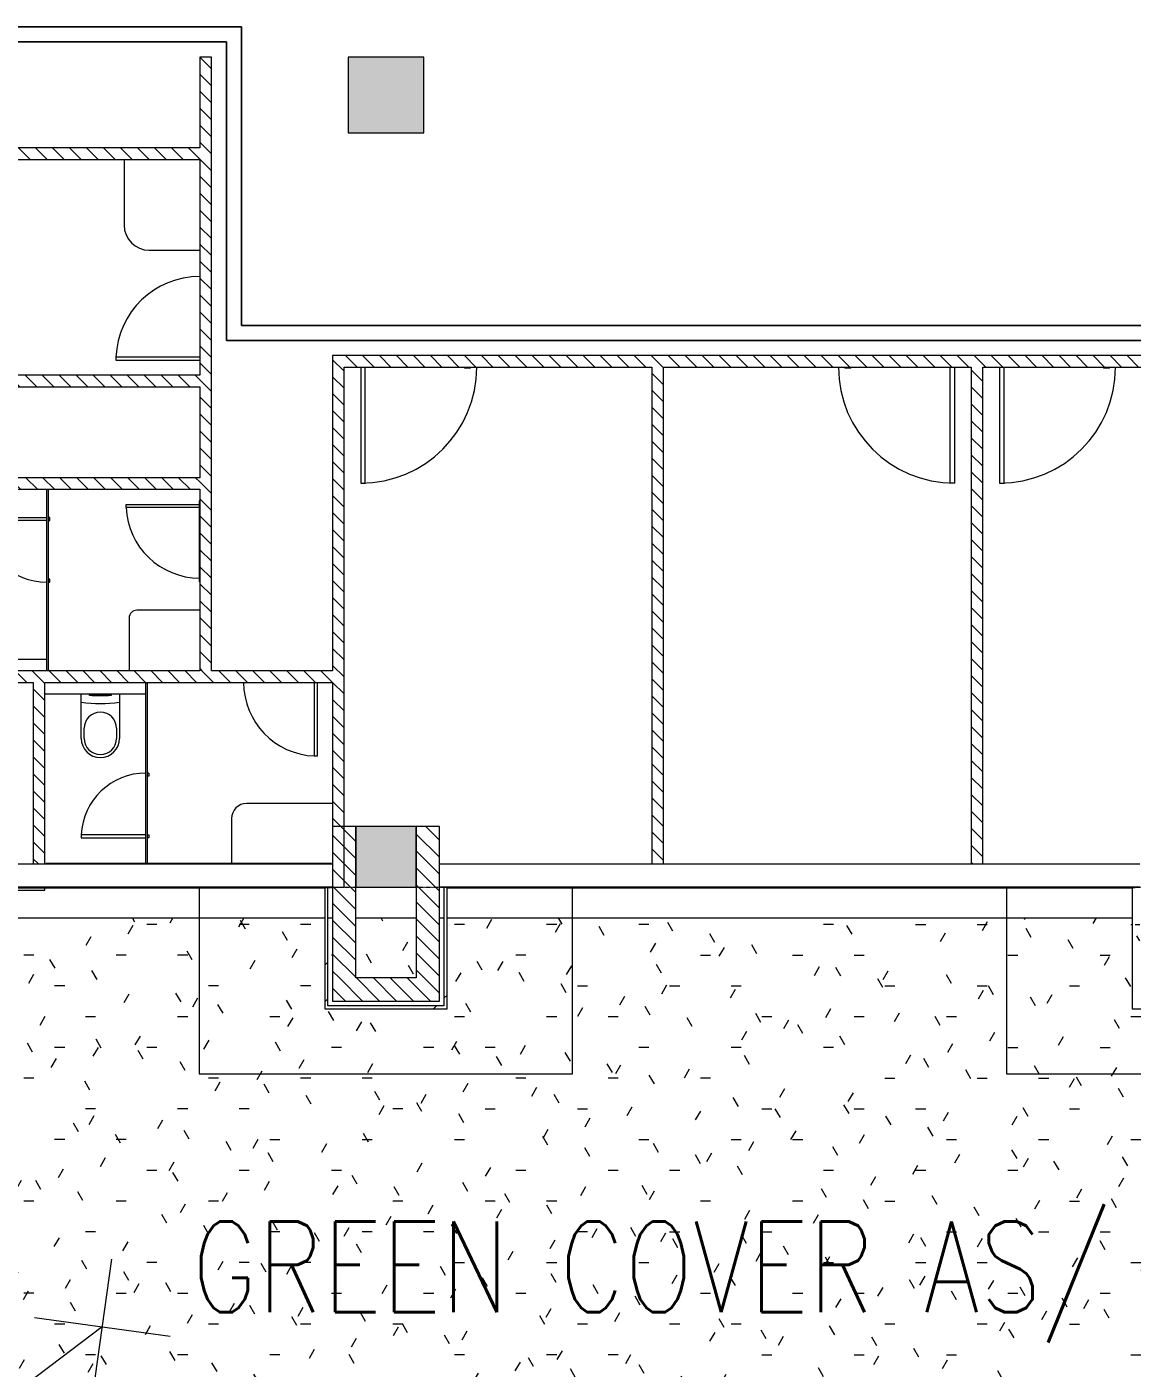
# Model space of a CAD drawing. Header units: millimetres. Extents: x -106145 to 154907, y -84585 to 152038.
# Drawn here: x 37830 to 48784, y -19034 to -5735 of the extents above; entities that cross this region are included whole.
import ezdxf

# ---------------------------------------------------------------- set-up
doc = ezdxf.new("R2010")
doc.units = ezdxf.units.MM
doc.linetypes.add('Cut Out Line _2_', pattern=[2, 1, -1])
for name, color, linetype, lineweight in [('A-ANNO-DIMS', 7, 'Continuous', 9), ('A-ANNO-DIMS-300', 7, 'Continuous', 9), ('A-DETL-MBND', 7, 'Continuous', 5), ('A-DOOR', 7, 'Continuous', 5), ('A-DOOR-FRAM', 7, 'Continuous', 9), ('A-FLOR', 7, 'Continuous', 5), ('A-FLOR-PATT', 7, 'Continuous', 5), ('A-WALL', 7, 'Continuous', 5), ('A-WALL-PATT', 7, 'Continuous', 5), ('G-ANNO-TEXT', 7, 'Continuous', 9), ('P-SANR-FIXT', 7, 'Continuous', 5), ('S-COLS', 7, 'Continuous', 5)]:
    doc.layers.add(name, color=color, linetype=linetype, lineweight=lineweight)
doc.layers.add('A-DETL', color=7, linetype='Continuous', lineweight=5, true_color=0x00a600)
doc.styles.add('RomanS', font='romans__.ttf', dxfattribs={"width": 0.8, "height": 1200})
doc.styles.add('RomanS_1', font='romans__.ttf', dxfattribs={"width": 0.8, "height": 900})
doc.dimstyles.new('Arrow_-_4_RomanS_1', dxfattribs={"dimscale": 304.8, "dimtxt": 1219.023462, "dimasz": 1.230315, "dimexe": 2.362205, "dimexo": 0, "dimgap": 1.722441, "dimtad": 1, "dimjust": 3, "dimdec": 0, "dimzin": 0, "dimdsep": 46, "dimtxsty": 'RomanS', "dimblk1": 'OPEN30', "dimblk2": 'OPEN30', "dimsah": 1, "dimcen": 0.09, "dimazin": 0, "dimtfac": 1, "dimtdec": 4, "dimtix": 1, "dimtmove": 0, "dimatfit": 2, "dimfxl": 1, "dimtvp": 1, "dimtolj": 1, "dimtzin": 0, "dimarcsym": 2})
pattern_1 = [(315, (0, 0), (84.18955, 84.18955), [])]
pattern_2 = [(45, (0, 0), (-754.342, 754.342), []), (45, (0, 1143), (-754.342, 754.342), [])]

# ---------------------------------------------------------------- blocks, each defined once
blk = doc.blocks.new('M_Concrete-Rectangular-Column - 750 x 750-3585654-Site Plan -MAIN')
at = {"layer": 'S-COLS', "true_color": 0xeaeaea}
blk.add_hatch(color=254, dxfattribs=at).paths.add_polyline_path([(-375, 375), (-375, -375), (375, -375), (375, 375), (-130, 375)], flags=0)
at = {"layer": 'S-COLS', "color": 254, "true_color": 0xdddddd}
for p, q in [((375, 375), (-375, 375)), ((-375, 375), (-375, -375)), ((375, -375), (375, 375)), ((-375, -375), (375, -375))]:
    blk.add_line(p, q, dxfattribs=at)
blk = doc.blocks.new('DC_SglFl-W-Int - D _0_9-5266773-Site Plan -MAIN')
at = {"layer": 'A-DOOR', "color": 254, "lineweight": 9, "true_color": 0xdddddd}
for p, q in [((385, -57.5), (385, -887.5)), ((415, -887.5), (415, -57.5)), ((385, -887.5), (415, -887.5))]:
    blk.add_line(p, q, dxfattribs=at)
at = {"layer": 'A-DOOR', "color": 254, "true_color": 0xdddddd}
blk.add_arc((415, -57.5), 830.5, 180.00991, 267.92997, dxfattribs=at)
blk = doc.blocks.new('DC_SglFl-W-Int - D_0_8-5260952-Site Plan -MAIN')
at = {"layer": 'A-DOOR', "color": 254, "lineweight": 9, "true_color": 0xdddddd}
for p, q in [((335, 57.5), (335, 787.5)), ((335, 787.5), (365, 787.5)), ((365, 787.5), (365, 57.5))]:
    blk.add_line(p, q, dxfattribs=at)
at = {"layer": 'A-DOOR', "color": 254, "true_color": 0xdddddd}
blk.add_arc((365, 57.5), 730.6, 92.3533, 179.98438, dxfattribs=at)
blk = doc.blocks.new('DC_SglFl-W-Int - D_0_8-5260755-Site Plan -MAIN')
at = {"layer": 'A-DOOR', "color": 254, "lineweight": 9, "true_color": 0xdddddd}
for p, q in [((335, -57.5), (335, -787.5)), ((365, -787.5), (365, -57.5)), ((335, -787.5), (365, -787.5))]:
    blk.add_line(p, q, dxfattribs=at)
at = {"layer": 'A-DOOR', "color": 254, "true_color": 0xdddddd}
blk.add_arc((365, -57.5), 730.6, 180.01562, 267.6467, dxfattribs=at)
blk = doc.blocks.new('M_Door-Passage-Small Slit Vision Panel_Type B - 1_25_Type B-13938695-Site Plan -MAIN')
at = {"layer": 'A-DOOR', "color": 254, "lineweight": 9, "true_color": 0xdddddd}
for p, q in [((575, 1213.85), (530, 1213.85)), ((530, 1213.85), (530, 63.85)), ((575, 63.85), (575, 1213.85))]:
    blk.add_line(p, q, dxfattribs=at)
at = {"layer": 'A-DOOR', "color": 254, "true_color": 0xdddddd}
for p, q in [((-514.125, 71.85), (-514.125, 63.85)), ((-514.125, 71.85), (-454.125, 71.85)), ((-454.125, 63.85), (-454.125, 71.85))]:
    blk.add_line(p, q, dxfattribs=at)
blk.add_arc((575, 63.85), 1150, 90, 180, dxfattribs=at)
blk = doc.blocks.new('M_Door-Passage-Small Slit Vision Panel_Type B - 1_25_Type B-13938696-Site Plan -MAIN')
at = {"layer": 'A-DOOR', "color": 254, "true_color": 0xdddddd}
for p, q in [((-514.125, -63.85), (-514.125, -71.85)), ((-454.125, -71.85), (-514.125, -71.85)), ((-454.125, -71.85), (-454.125, -63.85))]:
    blk.add_line(p, q, dxfattribs=at)
at = {"layer": 'A-DOOR', "color": 254, "lineweight": 9, "true_color": 0xdddddd}
for p, q in [((530, -1213.85), (530, -63.85)), ((575, -63.85), (575, -1213.85)), ((575, -1213.85), (530, -1213.85))]:
    blk.add_line(p, q, dxfattribs=at)
at = {"layer": 'A-DOOR', "color": 254, "true_color": 0xdddddd}
blk.add_arc((575, -63.85), 1150, 180, 270, dxfattribs=at)
blk = doc.blocks.new('DC_SglFl-W-Int - 0_6 toilet door-5532951-Site Plan -MAIN')
at = {"layer": 'A-DOOR', "color": 254, "lineweight": 9, "true_color": 0xdddddd}
for p, q in [((290, 6), (290, 646)), ((290, 646), (320, 646)), ((320, 646), (320, 6))]:
    blk.add_line(p, q, dxfattribs=at)
at = {"layer": 'A-DOOR', "color": 254, "true_color": 0xdddddd}
for start, end in [(92.6838, 179.9838), (181.0638, 182.6838)]:
    blk.add_arc((320, 6), 641, start, end, dxfattribs=at)
at = {"layer": 'A-DOOR-FRAM', "color": 254, "true_color": 0xdddddd}
for p, q in [((-320, -24), (-320, -6)), ((-320, -24), (-290, -24)), ((-290, -24), (-290, -6)), ((290, -6), (290, -24)), ((290, -24), (320, -24)), ((320, -24), (320, -6))]:
    blk.add_line(p, q, dxfattribs=at)
blk = doc.blocks.new('DC_SglFl-W-Int - 0_6 toilet door-5533261-Site Plan -MAIN')
at = {"layer": 'A-DOOR', "color": 254, "lineweight": 9, "true_color": 0xdddddd}
for p, q in [((290, -6), (290, -646)), ((320, -646), (320, -6)), ((290, -646), (320, -646))]:
    blk.add_line(p, q, dxfattribs=at)
at = {"layer": 'A-DOOR', "color": 254, "true_color": 0xdddddd}
for start, end in [(177.3162, 178.9362), (180.0162, 267.3162)]:
    blk.add_arc((320, -6), 641, start, end, dxfattribs=at)
at = {"layer": 'A-DOOR-FRAM', "color": 254, "true_color": 0xdddddd}
for p, q in [((-320, 24), (-290, 24)), ((-320, 24), (-320, 6)), ((-290, 24), (-290, 6)), ((290, 24), (320, 24)), ((290, 6), (290, 24)), ((320, 24), (320, 6))]:
    blk.add_line(p, q, dxfattribs=at)
blk = doc.blocks.new('22 4000 Toilet - Toto - CW763B w_FV4 - 22 4000 Toilet - Toto - CW763B w_FV4-5779779-Site Plan -MAIN')
at = {"layer": 'P-SANR-FIXT', "color": 254, "true_color": 0xdddddd}
for p, q in [((-190, -440), (-190, 0)), ((190, 0), (190, -440)), ((-160, -440), (-160, -340)), ((160, -340), (160, -440))]:
    blk.add_line(p, q, dxfattribs=at)
for centre, radius, start, end in [((0, 1105), 1200, 260.8891, 279.1109), ((0, -340), 160, 0, 180), ((0, -440), 190, 180, 360), ((0, -440), 160, 180, 0)]:
    blk.add_arc(centre, radius, start, end, dxfattribs=at)
blk = doc.blocks.new('22 4000 Flush Panel - Toto - MB006DNM - 22 4000 Flush Panel - Toto - MB006DNM-5779783-Site Plan -MAIN')
at = {"layer": 'P-SANR-FIXT', "color": 254, "true_color": 0xdddddd}
for p, q in [((-107, -12), (-107, 0)), ((-107, -15), (-107, -12)), ((107, -12), (-107, -12)), ((107, -15), (-107, -15)), ((-82, -15), (82, -15)), ((107, 0), (107, -12)), ((107, -12), (107, -15))]:
    blk.add_line(p, q, dxfattribs=at)
blk = doc.blocks.new('2022_11_09_AB BLOCKFACADE WITH CONTINOUS WINDOW_rvt-1-Site Plan -MAIN')
at = {"layer": 'A-WALL-PATT', "true_color": 0xeaeaea}
h = blk.add_hatch(dxfattribs=at)
h.set_pattern_fill('FP_19', color=254, style=0, pattern_type=2)
h.set_pattern_definition(pattern_1)
h.paths.add_polyline_path([(39659, -7050), (39659, -6035), (39544, -6035), (39544, -7050)], flags=0)
h = blk.add_hatch(dxfattribs=at)
h.set_pattern_fill('FP_19', color=254, style=0, pattern_type=2)
h.set_pattern_definition(pattern_1)
h.paths.add_polyline_path([(39544, -7050), (39544, -6935), (37029, -6935), (37029, -7050), (38664, -7050)], flags=0)
h = blk.add_hatch(dxfattribs=at)
h.set_pattern_fill('FP_19', color=254, style=0, pattern_type=2)
h.set_pattern_definition(pattern_1)
h.paths.add_polyline_path([(39544, -9190), (39659, -9190), (39659, -7050), (39544, -7050)], flags=0)
h = blk.add_hatch(dxfattribs=at)
h.set_pattern_fill('FP_19', color=254, style=0, pattern_type=2)
h.set_pattern_definition(pattern_1)
h.paths.add_polyline_path([(40974, -14265), (40974, -8995), (40859, -8995), (40859, -14265)], flags=0)
h = blk.add_hatch(dxfattribs=at)
h.set_pattern_fill('FP_19', color=254, style=0, pattern_type=2)
h.set_pattern_definition(pattern_1)
h.paths.add_polyline_path([(46016, -9110), (52346, -9110), (52346, -8995), (40974, -8995), (40974, -9110), (44965, -9110)], flags=0)
h = blk.add_hatch(dxfattribs=at)
h.set_pattern_fill('FP_19', color=254, style=0, pattern_type=2)
h.set_pattern_definition(pattern_1)
h.paths.add_polyline_path([(44024, -14035), (44139, -14035), (44139, -9110), (44024, -9110), (44024, -13916)], flags=0)
h = blk.add_hatch(dxfattribs=at)
h.set_pattern_fill('FP_19', color=254, style=0, pattern_type=2)
h.set_pattern_definition(pattern_1)
h.paths.add_polyline_path([(47189, -14035), (47304, -14035), (47304, -9110), (47189, -9110), (47189, -13916)], flags=0)
h = blk.add_hatch(dxfattribs=at)
h.set_pattern_fill('FP_19', color=254, style=0, pattern_type=2)
h.set_pattern_definition(pattern_1)
h.paths.add_polyline_path([(39544, -9305), (39544, -9190), (37029, -9190), (37029, -9305), (38664, -9305)], flags=0)
h = blk.add_hatch(dxfattribs=at)
h.set_pattern_fill('FP_19', color=254, style=0, pattern_type=2)
h.set_pattern_definition(pattern_1)
h.paths.add_polyline_path([(39659, -12120), (39659, -9190), (39544, -9190), (39544, -12120)], flags=0)
h = blk.add_hatch(dxfattribs=at)
h.set_pattern_fill('FP_19', color=254, style=0, pattern_type=2)
h.set_pattern_definition(pattern_1)
h.paths.add_polyline_path([(38664, -10320), (39544, -10320), (39544, -10205), (37029, -10205), (37029, -10320)], flags=0)
h = blk.add_hatch(dxfattribs=at)
h.set_pattern_fill('FP_19', color=254, style=0, pattern_type=2)
h.set_pattern_definition(pattern_1)
h.paths.add_polyline_path([(38009, -12235), (38009, -12120), (37029, -12120), (37029, -12235), (37894, -12235)], flags=0)
h = blk.add_hatch(dxfattribs=at)
h.set_pattern_fill('FP_19', color=254, style=0, pattern_type=2)
h.set_pattern_definition(pattern_1)
h.paths.add_polyline_path([(37894, -14035), (38009, -14035), (38009, -12235), (37894, -12235), (37894, -13916)], flags=0)
h = blk.add_hatch(dxfattribs=at)
h.set_pattern_fill('FP_19', color=254, style=0, pattern_type=2)
h.set_pattern_definition(pattern_1)
h.paths.add_polyline_path([(38009, -12235), (39544, -12235), (39544, -12120), (38009, -12120)], flags=0)
h = blk.add_hatch(dxfattribs=at)
h.set_pattern_fill('FP_19', color=254, style=0, pattern_type=2)
h.set_pattern_definition(pattern_1)
h.paths.add_polyline_path([(39714, -12235), (40859, -12235), (40859, -12120), (39544, -12120), (39544, -12235)], flags=0)
h = blk.add_hatch(dxfattribs=at)
h.set_pattern_fill('FP_19', color=254, style=0, pattern_type=2)
h.set_pattern_definition(pattern_1)
h.paths.add_polyline_path([(41089, -15165), (41089, -13665), (40859, -13665), (40859, -15165)], flags=0)
h = blk.add_hatch(dxfattribs=at)
h.set_pattern_fill('FP_19', color=254, style=0, pattern_type=2)
h.set_pattern_definition(pattern_1)
h.paths.add_polyline_path([(41919, -15165), (41919, -13665), (41689, -13665), (41689, -15165)], flags=0)
at = {"layer": 'A-WALL-PATT', "true_color": 0xd4d4d4}
h = blk.add_hatch(dxfattribs=at)
h.set_pattern_fill('FP_20', color=254, style=0, pattern_type=2)
h.set_pattern_definition(pattern_2)
h.paths.add_polyline_path([(38009, -14295), (38009, -14265), (34029, -14265), (34029, -14295), (37614, -14295)], flags=0)
h = blk.add_hatch(dxfattribs=at)
h.set_pattern_fill('FP_20', color=254, style=0, pattern_type=2)
h.set_pattern_definition(pattern_2)
h.paths.add_polyline_path([(40784, -15440), (40814, -15440), (40814, -14270), (40784, -14270)], flags=0)
h = blk.add_hatch(dxfattribs=at)
h.set_pattern_fill('FP_20', color=254, style=0, pattern_type=2)
h.set_pattern_definition(pattern_2)
h.paths.add_polyline_path([(41964, -15470), (41994, -15470), (41994, -14265), (41964, -14265), (41964, -15440)], flags=0)
at = {"layer": 'A-WALL-PATT', "true_color": 0xeaeaea}
h = blk.add_hatch(dxfattribs=at)
h.set_pattern_fill('FP_19', color=254, style=0, pattern_type=2)
h.set_pattern_definition(pattern_1)
h.paths.add_polyline_path([(40859, -15395), (41919, -15395), (41919, -15165), (40859, -15165)], flags=0)
at = {"layer": 'A-WALL-PATT', "true_color": 0xd4d4d4}
h = blk.add_hatch(dxfattribs=at)
h.set_pattern_fill('FP_20', color=254, style=0, pattern_type=2)
h.set_pattern_definition(pattern_2)
h.paths.add_polyline_path([(40784, -15470), (41964, -15470), (41964, -15440), (40784, -15440)], flags=0)
at = {"layer": 'S-COLS', "true_color": 0xeaeaea}
blk.add_hatch(color=254, dxfattribs=at).paths.add_polyline_path([(41089, -14265), (41689, -14265), (41689, -13665), (41089, -13665), (41089, -13916)], flags=0)
at = {"layer": 'A-DETL-MBND', "color": 253, "true_color": 0xaaaaaa}
for p, q in [((39539, -14265), (39539, -14570)), ((43239, -14570), (43239, -14265)), ((47539, -14265), (47539, -14570))]:
    blk.add_line(p, q, dxfattribs=at)
at = {"layer": 'A-DETL-MBND', "color": 9, "true_color": 0xc0cda1}
for p, q in [((39539, -14570), (39539, -16115)), ((43239, -16115), (43239, -14570)), ((47539, -14570), (47539, -16115)), ((39539, -16115), (43239, -16115)), ((47539, -16115), (51239, -16115))]:
    blk.add_line(p, q, dxfattribs=at)
at = {"layer": 'A-FLOR', "color": 254, "true_color": 0xdddddd}
for p, q in [((39959, -5735), (25689, -5735)), ((25689, -5735), (39959, -5735)), ((39959, -8695), (39959, -5735)), ((39959, -5735), (39959, -8695)), ((25539, -5885), (39809, -5885)), ((39809, -5885), (25539, -5885)), ((39809, -5885), (39809, -8845)), ((39809, -8845), (39809, -5885)), ((38794, -7050), (38794, -7700)), ((39044, -7950), (39544, -7950)), ((57089, -8695), (39959, -8695)), ((39959, -8695), (57089, -8695)), ((39809, -8845), (57159, -8845)), ((57159, -8845), (39809, -8845)), ((39544, -10435), (39539, -10435)), ((39539, -10435), (39539, -11235)), ((39539, -11235), (39544, -11235)), ((39544, -11520), (38919, -11520)), ((38844, -11595), (38844, -12120)), ((40859, -13435), (40009, -13435)), ((39859, -13585), (39859, -14026))]:
    blk.add_line(p, q, dxfattribs=at)
for centre, radius, start, end in [((39044, -7700), 250, 180, 270), ((38919, -11595), 75, 90, 180), ((40009, -13585), 150, 90, 180)]:
    blk.add_arc(centre, radius, start, end, dxfattribs=at)
at = {"layer": 'A-WALL', "color": 254, "lineweight": 18, "true_color": 0xdddddd}
for p, q in [((39544, -6035), (39544, -6935)), ((39659, -6035), (39544, -6035)), ((39659, -7050), (39659, -6035)), ((39544, -6935), (37029, -6935)), ((37029, -7050), (39544, -7050)), ((39544, -7050), (39544, -9190)), ((39659, -9190), (39659, -7050)), ((40859, -8995), (40859, -12120)), ((40974, -8995), (40859, -8995)), ((52346, -8995), (40974, -8995)), ((40974, -14265), (40974, -9110)), ((40974, -9110), (44024, -9110)), ((44024, -9110), (44024, -14035)), ((44139, -9110), (47189, -9110)), ((44139, -14035), (44139, -9110)), ((47189, -9110), (47189, -14035)), ((47304, -9110), (52346, -9110)), ((47304, -14035), (47304, -9110)), ((39544, -9190), (37029, -9190)), ((37029, -9305), (39544, -9305)), ((39544, -9305), (39544, -10205)), ((39659, -12120), (39659, -9190)), ((39544, -10205), (37029, -10205)), ((37029, -10320), (39544, -10320)), ((39544, -10320), (39544, -12120)), ((38009, -12120), (37029, -12120)), ((37029, -12235), (37894, -12235)), ((37894, -12235), (37894, -14035)), ((39544, -12120), (38009, -12120)), ((38009, -14035), (38009, -12235)), ((38009, -12235), (39544, -12235)), ((39544, -12235), (40859, -12235)), ((40859, -12120), (39659, -12120)), ((40859, -12235), (40859, -14265)), ((40859, -13665), (40859, -14265)), ((41089, -13665), (40859, -13665)), ((41089, -14265), (41089, -13665)), ((41919, -13665), (41689, -13665)), ((41689, -13665), (41689, -14265)), ((41919, -14265), (41919, -13665)), ((37894, -14035), (38009, -14035)), ((44024, -14035), (44139, -14035)), ((47189, -14035), (47304, -14035)), ((38009, -14265), (34029, -14265)), ((40814, -14265), (37029, -14265)), ((40859, -14265), (40974, -14265))]:
    blk.add_line(p, q, dxfattribs=at)
at = {"layer": 'A-WALL', "color": 254, "true_color": 0xdddddd}
for p, q in [((38029, -12120), (38029, -10320)), ((38041, -10320), (38041, -12120)), ((37029, -12005), (38029, -12005)), ((39009, -14026), (39009, -12235)), ((39021, -12235), (39021, -14026)), ((39009, -12350), (38009, -12350)), ((37029, -14035), (37894, -14035)), ((38009, -14035), (40859, -14035)), ((38018, -14026), (40850, -14026)), ((41919, -14035), (44024, -14035)), ((44139, -14035), (47189, -14035)), ((47304, -14035), (48859, -14035)), ((40859, -14265), (38009, -14265))]:
    blk.add_line(p, q, dxfattribs=at)
at = {"layer": 'A-WALL', "color": 253, "lineweight": 18, "true_color": 0xaaaaaa}
for p, q in [((34029, -14295), (38009, -14295)), ((37029, -14270), (40784, -14270)), ((38009, -14295), (38009, -14265)), ((40784, -14270), (40784, -15440)), ((40814, -14270), (40814, -14265)), ((40814, -15440), (40814, -14270)), ((40859, -14265), (40859, -15165)), ((41089, -15165), (41089, -14265)), ((41689, -14265), (41689, -15165)), ((41919, -15165), (41919, -14265)), ((41994, -14265), (41964, -14265)), ((41964, -14265), (41964, -15440)), ((48784, -14265), (41994, -14265)), ((41994, -15470), (41994, -14270)), ((41994, -14270), (48784, -14270)), ((48784, -14270), (48784, -14265)), ((48814, -14270), (48784, -14270)), ((48784, -14270), (48784, -15440)), ((40859, -15165), (40859, -15395)), ((41689, -15165), (41089, -15165)), ((41919, -15395), (41919, -15165)), ((40859, -15395), (41919, -15395)), ((40784, -15440), (40784, -15470)), ((40784, -15470), (41964, -15470)), ((41964, -15440), (40814, -15440)), ((41964, -15470), (41994, -15470)), ((48784, -15440), (48784, -15470)), ((48784, -15470), (49994, -15470))]:
    blk.add_line(p, q, dxfattribs=at)
at = {"layer": 'A-WALL', "color": 253, "true_color": 0xaaaaaa}
for p, q in [((40784, -14270), (38009, -14270)), ((40784, -14270), (38009, -14270)), ((40814, -14270), (40784, -14270)), ((40814, -14270), (40814, -14265)), ((40849, -14270), (40814, -14270)), ((40849, -14265), (40849, -14270)), ((41964, -14265), (41919, -14265)), ((48859, -14265), (41994, -14265)), ((41994, -14265), (41994, -14270))]:
    blk.add_line(p, q, dxfattribs=at)
at = {"layer": 'S-COLS', "color": 254, "true_color": 0xdddddd}
for p, q in [((41689, -13665), (41089, -13665)), ((41089, -13665), (41089, -14265)), ((41689, -14265), (41689, -13665)), ((41089, -14265), (41689, -14265))]:
    blk.add_line(p, q, dxfattribs=at)
at = {"color": 253, "lineweight": 5, "true_color": 0xaaaaaa}
for name, p, rotation in [('M_Concrete-Rectangular-Column - 750 x 750-3585654-Site Plan -MAIN', (41389, -6410), 90.00000000000027), ('DC_SglFl-W-Int - D _0_9-5266773-Site Plan -MAIN', (39601, -8625), 270.0000048256584), ('M_Door-Passage-Small Slit Vision Panel_Type B - 1_25_Type B-13938695-Site Plan -MAIN', (41714, -9046), 180), ('M_Door-Passage-Small Slit Vision Panel_Type B - 1_25_Type B-13938695-Site Plan -MAIN', (48044, -9046), 180), ('DC_SglFl-W-Int - D_0_8-5260952-Site Plan -MAIN', (39601, -10835), 90.00000482565844), ('DC_SglFl-W-Int - 0_6 toilet door-5532951-Site Plan -MAIN', (38035, -10920), 89.99999999999959), ('DC_SglFl-W-Int - 0_6 toilet door-5533261-Site Plan -MAIN', (39015, -13455), 269.9999999999996)]:
    blk.add_blockref(name, p, dxfattribs=dict(at, rotation=rotation))
for name, p in [('M_Door-Passage-Small Slit Vision Panel_Type B - 1_25_Type B-13938696-Site Plan -MAIN', (46449, -9046)), ('DC_SglFl-W-Int - D_0_8-5260755-Site Plan -MAIN', (40344, -12177)), ('22 4000 Toilet - Toto - CW763B w_FV4 - 22 4000 Toilet - Toto - CW763B w_FV4-5779779-Site Plan -MAIN', (38559, -12350)), ('22 4000 Flush Panel - Toto - MB006DNM - 22 4000 Flush Panel - Toto - MB006DNM-5779783-Site Plan -MAIN', (38559, -12350))]:
    blk.add_blockref(name, p, dxfattribs=at)
blk = doc.blocks.new('DIMBLOCK88-Site Plan -MAIN')
at = {"layer": 'A-ANNO-DIMS-300', "transparency": 16777216}
for p, q in [((38484, -19297), (38672, -17952)), ((37905, -18531), (39250, -18718)), ((38578, -18624), (35226, -21156))]:
    blk.add_line(p, q, dxfattribs=at)
at = {"layer": 'A-ANNO-DIMS-300', "lineweight": 35, "transparency": 16777216}
for q in [(35300, -20630), (35752, -21229)]:
    blk.add_line((35226, -21156), q, dxfattribs=at)
at = {"layer": 'A-ANNO-DIMS-300', "transparency": 16777216}
blk.add_arc((38578, -18624), 4200, 207.2408, 226.8851, dxfattribs=at)
at = {"layer": 'A-ANNO-DIMS-300', "color": 0, "transparency": 16777216, "insert": (34170, -19274), "char_height": 1200, "width": 4341.3, "attachment_point": 1, "rotation": 37.0629, "line_spacing_factor": 0.983083, "style": 'RomanS'}
blk.add_mtext('4200', dxfattribs=at)
blk = doc.blocks.new('_Open30')
at = {"color": 0, "linetype": 'ByBlock', "lineweight": -2}
for p, q in [((-1, 0.268), (0, 0)), ((0, 0), (-1, -0.268)), ((0, 0), (-1, 0))]:
    blk.add_line(p, q, dxfattribs=at)

msp = doc.modelspace()

# ---------------------------------------------------------------- block references
at = {"lineweight": 5}
msp.add_blockref('2022_11_09_AB BLOCKFACADE WITH CONTINOUS WINDOW_rvt-1-Site Plan -MAIN', (0, 0), dxfattribs=at)

# ---------------------------------------------------------------- next in the draw order: hatches: boundary and pattern name
at = {"layer": 'A-FLOR-PATT', "true_color": 0x808080}
h = msp.add_hatch(dxfattribs=at)
h.set_pattern_fill('FP_2', color=8, style=0, pattern_type=2)
h.set_pattern_definition([(359.984, (13.5, 7.8), (1218.913, 304.4356), [100.56, -813.623, -5789.828]), (359.984, (13.5, 7.8), (1218.913, 304.4356), [-914.183, 100.56, -813.623, -4875.645]), (359.984, (13.5, 7.8), (1218.913, 304.4356), [-1828.367, 100.56, -1727.807, -3047.278]), (359.984, (13.5, 7.8), (1218.913, 304.4356), [-3656.734, 100.56, -813.623, -2133.095]), (359.984, (13.5, 7.8), (1218.913, 304.4356), [-4570.917, 100.56, -508.895, -1523.639]), (359.984, (13.5, 7.8), (1218.913, 304.4356), [-5180.373, 100.56, -1423.08]), (119.992, (470.58, 160.05), (-873.3552, 903.6281), [100.584, -813.816, 100.584, -5690.616]), (119.992, (470.58, 160.05), (-873.3552, 903.6281), [-1014.984, -813.816, 100.584, -1728.216, -3048]), (119.992, (470.58, 160.05), (-873.3552, 903.6281), [-3657.6, 100.584, -813.816, 100.584, -2033.016]), (119.992, (470.58, 160.05), (-873.3552, 903.6281), [-4672.584, -509.016, 100.584, -1423.416]), (240, (622.94, 769.56), (-345.5537, -1208.0686), [100.56, -813.623, -5789.828]), (240, (622.94, 769.56), (-345.5537, -1208.0686), [-914.183, 100.56, -813.623, -4875.645]), (240, (622.94, 769.56), (-345.5537, -1208.0686), [-1828.367, 100.56, -1727.807, -3047.278]), (240, (622.94, 769.56), (-345.5537, -1208.0686), [-3656.733, 100.56, -813.623, -2133.094]), (240, (622.94, 769.56), (-345.5537, -1208.0686), [-4570.917, 100.56, -508.895, -1523.639]), (240, (622.94, 769.56), (-345.5537, -1208.0686), [-5180.372, 100.56, -1423.08])])
h.paths.add_polyline_path([(43902.29, -23096.36), (44250.47, -23089.87), (44598.2, -23071.26), (44965.48, -23038.03), (45290.68, -22997.8), (45634.58, -22943.03), (46015.68, -22867.21), (46315.62, -22797.75), (46651.94, -22707.41), (47065.87, -22577.5), (47314.11, -22491.9), (47639.17, -22366.98), (47959.68, -22230.83), (48275.26, -22083.59), (48585.52, -21925.46), (48890.09, -21756.62), (55238.75, -18091.22), (55281.58, -18061.22), (55318.56, -18024.25), (55348.56, -17981.41), (55370.66, -17934.02), (55384.19, -17883.5), (55388.75, -17831.41), (55388.75, -15470), (54133.76, -15470), (54133.76, -14569.99), (49993.75, -14569.99), (49993.75, -15470), (48783.75, -15470), (48783.75, -14569.99), (41993.75, -14569.99), (41993.75, -15470), (40783.75, -15470), (40783.75, -14569.99), (36577.8, -14569.99), (36577.8, -18624.43), (36584.06, -18782.62), (36602.82, -18939.82), (36633.96, -19095.05), (36677.27, -19247.33), (36732.49, -19395.7), (36799.28, -19539.24), (36877.21, -19677.05), (36965.8, -19808.26), (37064.48, -19932.06), (37172.66, -20047.66), (37289.63, -20154.34), (37414.68, -20251.44), (37547.01, -20338.34), (37712.92, -20426.7), (37830.19, -20479.44), (38664.3, -20826.49), (39205.77, -21060.54), (39886.14, -21368.13), (40561.31, -21686.96), (41278.12, -22041.1), (41895.32, -22358.01), (42553.79, -22710.05), (43206.32, -23072.96), (43554.1, -23090.72)], flags=0)
h.paths.add_polyline_path([(40813.75, -15440), (41963.75, -15440), (41963.75, -14569.99), (41918.75, -14569.99), (41918.75, -15395), (40858.75, -15395), (40858.75, -14569.99), (40813.75, -14569.99), (40813.75, -15395)], flags=0)
h.paths.add_polyline_path([(48813.75, -15440), (49963.75, -15440), (49963.75, -14569.99), (49918.75, -14569.99), (49918.75, -15395), (48858.75, -15395), (48858.75, -14569.99), (48813.75, -14569.99), (48813.75, -15395)], flags=0)
h.paths.add_polyline_path([(54208.73, -15440), (55388.75, -15440), (55388.75, -15395), (54208.76, -15395), (54208.73, -14569.99), (54163.76, -14569.99), (54163.76, -15440)], flags=0)
h.paths.add_polyline_path([(55363.4, -15165), (55388.75, -15165), (55388.75, -14569.99), (54438.75, -14569.99), (54438.76, -15165), (54850.7, -15165)], flags=0)
h.paths.add_polyline_path([(41688.75, -15165), (41688.75, -14569.99), (41088.75, -14569.99), (41088.75, -15164.99)], flags=0)
h.paths.add_polyline_path([(49166.27, -15165), (49688.75, -15165), (49688.75, -14569.99), (49088.75, -14569.99), (49088.75, -15164.99)], flags=0)

# ---------------------------------------------------------------- next in the draw order: linework, layer by layer
at = {"layer": 'A-DETL', "color": 8, "linetype": 'Cut Out Line _2_', "true_color": 0x808080}
msp.add_line((-14611.25, -14264.95), (57388.75, -14264.95), dxfattribs=at)
at = {"layer": 'A-FLOR', "color": 67, "true_color": 0x6d7a4e}
for p, q in [((36577.8, -14569.99), (40783.75, -14569.99)), ((40813.75, -14569.99), (40858.75, -14569.99)), ((41088.75, -14569.99), (41688.75, -14569.99)), ((41918.75, -14569.99), (41963.75, -14569.99)), ((41993.75, -14569.99), (48783.75, -14569.99))]:
    msp.add_line(p, q, dxfattribs=at)

# ---------------------------------------------------------------- next in the draw order: texts
at = {"layer": 'G-ANNO-TEXT', "insert": (39465.15, -17579.6), "char_height": 900, "width": 13891.641, "attachment_point": 1, "style": 'RomanS_1'}
msp.add_mtext('GREEN COVER AS/ ', dxfattribs=at)

# ---------------------------------------------------------------- next in the draw order: dimensions: what is measured, and where the dimension line sits
at = {"layer": 'A-ANNO-DIMS'}
dim = msp.add_radius_dim(center=(38577.8, -18624.43), mpoint=(35226.3, -21155.73), dimstyle='Arrow_-_4_RomanS_1', override={"dimpost": '<>'}, dxfattribs=at)
dim.commit()
dim.dimension.update_dxf_attribs({"geometry": 'DIMBLOCK88-Site Plan -MAIN', "text_midpoint": (36370.32, -18874.95)})

doc.saveas('drawing.dxf')
